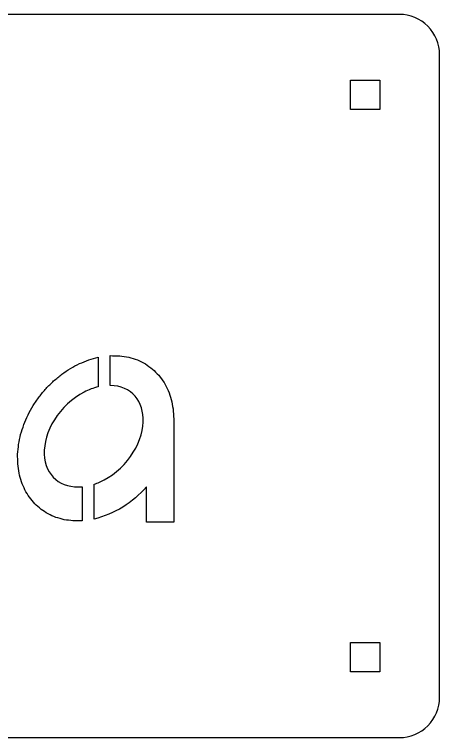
# Model space of a CAD drawing. Extents: x -202 to 213, y -95 to 85.
# Drawn here: x 107.4 to 213.3, y -94.6 to 85.4 of the extents above; entities that cross this region are included whole.
import ezdxf

# ---------------------------------------------------------------- set-up
doc = ezdxf.new("R2010")
doc.units = 0

msp = doc.modelspace()

# ---------------------------------------------------------------- linework, layer by layer
at = {"layer": '1'}
msp.add_lwpolyline([(213.29, 75.37, 0.414214), (203.29, 85.37), (-191.71, 85.37, 0.414214), (-201.71, 75.37), (-201.71, -84.63, 0.414214), (-191.71, -94.63), (203.29, -94.63, 0.414214), (213.29, -84.63)], format="xyb", close=True, dxfattribs=at)
for points in [[(198.44, 69.02), (198.44, 61.72), (191.14, 61.72), (191.14, 69.02)], [(198.44, -70.98), (198.44, -78.28), (191.14, -78.28), (191.14, -70.98)]]:
    msp.add_lwpolyline(points, close=True, dxfattribs=at)
for points, knots in [([(128.28, 0.03), (127.5, -0.19), (126.72, -0.4), (125.95, -0.62), (125.95, -0.62), (125.18, -0.93), (124.41, -1.24), (123.64, -1.54), (123.64, -1.54), (122.89, -1.94), (122.14, -2.34), (121.39, -2.74), (121.39, -2.74), (120.68, -3.22), (119.96, -3.7), (119.24, -4.18), (119.24, -4.18), (118.56, -4.74), (117.88, -5.3), (117.2, -5.86), (117.2, -5.86), (116.57, -6.48), (115.94, -7.11), (115.31, -7.74), (115.31, -7.74), (114.75, -8.42), (114.18, -9.11), (113.61, -9.79), (113.61, -9.79), (113.1, -10.53), (112.6, -11.26), (112.1, -12), (112.1, -12), (111.67, -12.77), (111.24, -13.55), (110.82, -14.32), (110.82, -14.32), (110.47, -15.12), (110.12, -15.93), (109.77, -16.73), (109.77, -16.73), (109.51, -17.55), (109.25, -18.36), (108.99, -19.18), (108.99, -19.18), (108.82, -20.01), (108.65, -20.83), (108.47, -21.65), (108.47, -21.65), (108.39, -22.47), (108.31, -23.28), (108.23, -24.1), (108.23, -24.1), (108.25, -24.9), (108.26, -25.69), (108.27, -26.49), (108.27, -26.49), (108.38, -27.26), (108.48, -28.02), (108.59, -28.79), (108.59, -28.79), (108.79, -29.51), (108.98, -30.24), (109.18, -30.96), (109.18, -30.96), (109.47, -31.64), (109.75, -32.31), (110.04, -32.98), (110.04, -32.98), (110.41, -33.59), (110.78, -34.21), (111.15, -34.82), (111.15, -34.82), (111.6, -35.36), (112.05, -35.9), (112.5, -36.44), (112.5, -36.44), (113.02, -36.91), (113.54, -37.37), (114.06, -37.83), (114.06, -37.83), (114.65, -38.21), (115.23, -38.59), (115.82, -38.97), (115.82, -38.97), (116.46, -39.26), (117.11, -39.54), (117.75, -39.83), (117.75, -39.83), (118.44, -40.03), (119.13, -40.22), (119.82, -40.41), (119.82, -40.41), (120.55, -40.51), (121.28, -40.61), (122.01, -40.71), (122.01, -40.71), (122.77, -40.7), (123.52, -40.7), (124.28, -40.7), (124.28, -40.7), (124.28, -37.87), (124.28, -35.03), (124.28, -32.2), (124.28, -32.2), (121.64, -32.44), (119.34, -31.75), (117.71, -30.38), (117.71, -30.38), (116.02, -28.96), (114.98, -26.76), (114.88, -24.08), (114.88, -24.08), (114.76, -21.4), (115.64, -18.3), (117.39, -15.52), (117.39, -15.52), (119.17, -12.64), (121.86, -10.14), (124.77, -8.65), (124.77, -8.65), (125.92, -8.05), (127.11, -7.6), (128.28, -7.33), (128.28, -7.33), (128.28, -4.88), (128.28, -2.42), (128.28, 0.03)], [0, 0, 0, 0, 0.03125, 0.03125, 0.03125, 0.03125, 0.0625, 0.0625, 0.0625, 0.0625, 0.09375, 0.09375, 0.09375, 0.09375, 0.125, 0.125, 0.125, 0.125, 0.15625, 0.15625, 0.15625, 0.15625, 0.1875, 0.1875, 0.1875, 0.1875, 0.21875, 0.21875, 0.21875, 0.21875, 0.25, 0.25, 0.25, 0.25, 0.28125, 0.28125, 0.28125, 0.28125, 0.3125, 0.3125, 0.3125, 0.3125, 0.34375, 0.34375, 0.34375, 0.34375, 0.375, 0.375, 0.375, 0.375, 0.40625, 0.40625, 0.40625, 0.40625, 0.4375, 0.4375, 0.4375, 0.4375, 0.46875, 0.46875, 0.46875, 0.46875, 0.5, 0.5, 0.5, 0.5, 0.53125, 0.53125, 0.53125, 0.53125, 0.5625, 0.5625, 0.5625, 0.5625, 0.59375, 0.59375, 0.59375, 0.59375, 0.625, 0.625, 0.625, 0.625, 0.65625, 0.65625, 0.65625, 0.65625, 0.6875, 0.6875, 0.6875, 0.6875, 0.71875, 0.71875, 0.71875, 0.71875, 0.75, 0.75, 0.75, 0.75, 0.78125, 0.78125, 0.78125, 0.78125, 0.8125, 0.8125, 0.8125, 0.8125, 0.84375, 0.84375, 0.84375, 0.84375, 0.875, 0.875, 0.875, 0.875, 0.90625, 0.90625, 0.90625, 0.90625, 0.9375, 0.9375, 0.9375, 0.9375, 0.96875, 0.96875, 0.96875, 0.96875, 1, 1, 1, 1]), ([(147.11, -15.31), (147.05, -14.48), (147, -13.66), (146.95, -12.83), (146.95, -12.83), (146.8, -12.05), (146.65, -11.26), (146.49, -10.47), (146.49, -10.47), (146.24, -9.74), (145.99, -9), (145.74, -8.27), (145.74, -8.27), (145.39, -7.6), (145.04, -6.92), (144.7, -6.25), (144.7, -6.25), (144.26, -5.65), (143.82, -5.05), (143.38, -4.45), (143.38, -4.45), (142.86, -3.93), (142.34, -3.42), (141.83, -2.9), (141.83, -2.9), (141.23, -2.47), (140.64, -2.05), (140.04, -1.62), (140.04, -1.62), (139.38, -1.29), (138.72, -0.96), (138.06, -0.64), (138.06, -0.64), (137.35, -0.41), (136.63, -0.18), (135.92, 0.04), (135.92, 0.04), (135.16, 0.16), (134.4, 0.28), (133.65, 0.4), (133.65, 0.4), (132.86, 0.41), (132.07, 0.42), (131.28, 0.44), (131.28, 0.44), (131.28, -2.04), (131.28, -4.51), (131.28, -6.98), (131.28, -6.98), (133.9, -7.02), (136.08, -8.01), (137.52, -9.69), (137.52, -9.69), (138.87, -11.27), (139.61, -13.51), (139.5, -16.1), (139.5, -16.1), (139.39, -18.86), (138.28, -21.97), (136.35, -24.66), (136.35, -24.66), (134.39, -27.45), (131.58, -29.77), (128.65, -31.04), (128.65, -31.04), (128.19, -31.24), (127.73, -31.42), (127.28, -31.57), (127.28, -31.57), (127.28, -34.46), (127.28, -37.36), (127.28, -40.26), (127.28, -40.26), (129.79, -39.63), (132.2, -38.61), (134.41, -37.25), (134.41, -37.25), (136.62, -35.89), (138.6, -34.19), (140.29, -32.23), (140.29, -32.23), (140.29, -35.15), (140.29, -38.08), (140.29, -41), (140.29, -41), (142.56, -41), (144.83, -41), (147.11, -41), (147.11, -41), (147.11, -32.44), (147.11, -23.87), (147.11, -15.31)], [0, 0, 0, 0, 0.043478, 0.043478, 0.043478, 0.043478, 0.086957, 0.086957, 0.086957, 0.086957, 0.130435, 0.130435, 0.130435, 0.130435, 0.173913, 0.173913, 0.173913, 0.173913, 0.217391, 0.217391, 0.217391, 0.217391, 0.26087, 0.26087, 0.26087, 0.26087, 0.304348, 0.304348, 0.304348, 0.304348, 0.347826, 0.347826, 0.347826, 0.347826, 0.391304, 0.391304, 0.391304, 0.391304, 0.434783, 0.434783, 0.434783, 0.434783, 0.478261, 0.478261, 0.478261, 0.478261, 0.521739, 0.521739, 0.521739, 0.521739, 0.565217, 0.565217, 0.565217, 0.565217, 0.608696, 0.608696, 0.608696, 0.608696, 0.652174, 0.652174, 0.652174, 0.652174, 0.695652, 0.695652, 0.695652, 0.695652, 0.73913, 0.73913, 0.73913, 0.73913, 0.782609, 0.782609, 0.782609, 0.782609, 0.826087, 0.826087, 0.826087, 0.826087, 0.869565, 0.869565, 0.869565, 0.869565, 0.913043, 0.913043, 0.913043, 0.913043, 0.956522, 0.956522, 0.956522, 0.956522, 1, 1, 1, 1])]:
    msp.add_open_spline(points, degree=3, knots=knots, dxfattribs=at)

doc.saveas('drawing.dxf')
